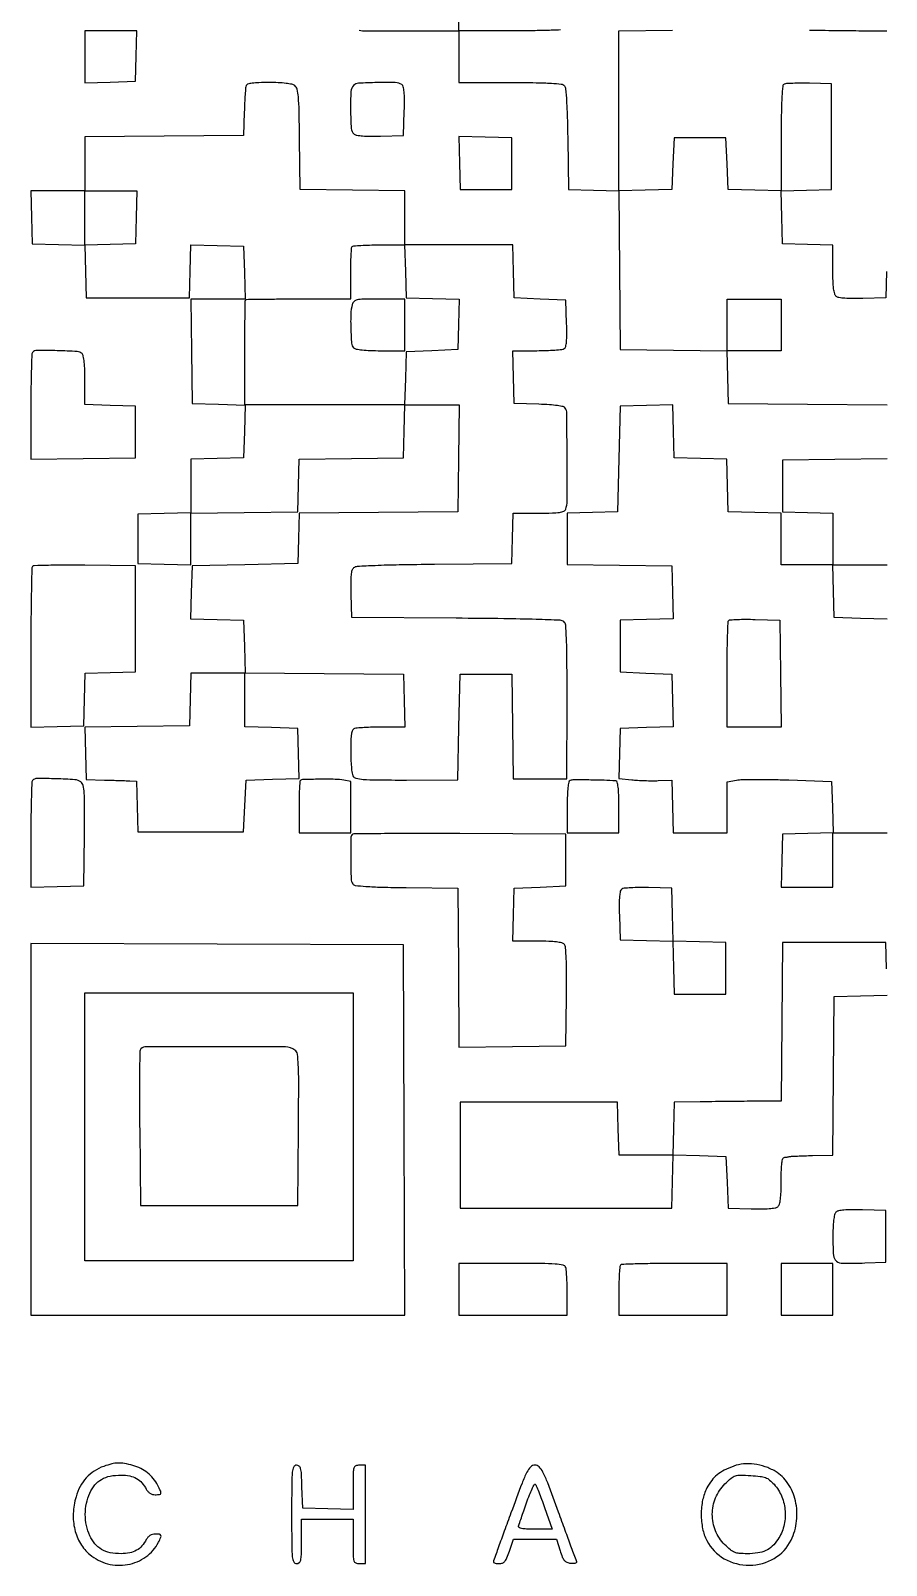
# Model space of a CAD drawing. Extents: x 179 to 1071, y 112 to 1107.
# Drawn here: x 179 to 527, y 112 to 736 of the extents above; entities that cross this region are included whole.
import ezdxf

# ---------------------------------------------------------------- set-up
doc = ezdxf.new("R2010")
doc.units = 0

msp = doc.modelspace()

# ---------------------------------------------------------------- linework, layer by layer
for points in [[(394.220565, 736.363369, -0.001841), (388.303225, 736.178303, -0.004125), (381.357109, 736.043995, -0.002771), (373.418213, 736), (353, 736), (353, 747)], [(312.487675, 736.235272, 0.043209), (315.106921, 735.991125, 0.00446), (321.314362, 736.005651, -0.001385), (325.98984, 736.045348, -0.000779), (331.665781, 736.068975, -0.000778), (337.395316, 736.074985, -0.001273), (342.25, 736.06017), (353, 736), (353, 725.5), (353, 715), (373.877555, 715, -0.002768), (384.411493, 714.94169, -0.012307), (390.595571, 714.720925, -0.014446), (394.585686, 714.364115, -0.192319), (395.856298, 713.67315, -0.152945), (396.362293, 712.439333, -0.005658), (396.740697, 707.358082, -0.008626), (397.045023, 700.71314, -0.003809), (397.228743, 691.92315), (397.5, 671.5), (407.736193, 671.215169), (417.972386, 670.930339), (418.236193, 638.715169), (418.5, 606.5), (440.216365, 606.230591), (461.93273, 605.961183), (462.216365, 595.230591), (462.5, 584.5), (494.75, 584.236147), (527, 583.972294)], [(526.783832, 638.25), (526.5, 627.5), (517.149285, 627.211141, -0.009044), (513.042317, 627.15859, -0.018924), (509.849829, 627.296386, -0.020746), (507.486141, 627.587315, -0.132968), (506.399285, 628.083586, -0.153913), (505.72913, 629.123063, -0.035197), (505.315039, 631.199413, -0.024242), (505.070251, 634.330927, -0.007384), (505, 639.087462), (505, 648.930034), (494.75, 649.215017), (484.5, 649.5), (484.216508, 660.216508), (483.933016, 670.933016), (473.216508, 671.216508), (462.5, 671.5), (462, 682), (461.5, 692.5), (451, 692.5), (440.5, 692.5), (440, 682), (439.5, 671.5), (428.75, 671.216168), (418, 670.932337), (418, 703.446666), (418, 735.960995), (439.75, 736.230498)], [(495.5, 736.322108, 0.000679), (500.454617, 736.248714, 0.000421), (506.275618, 736.17529, 0.000422), (512.024107, 736.112466, 0.00076), (516.736147, 736.072108), (526.972294, 736)], [(527, 562.039775), (505.75, 561.769888), (484.5, 561.5), (484.5, 551), (484.5, 540.5), (494.75, 540.215017), (505, 539.930034), (505, 529.465017), (505, 519), (494.5, 519), (484, 519), (484, 529.466168), (484, 539.932337), (473.25, 540.216168), (462.5, 540.5), (462.216508, 551.216508), (461.933016, 561.933016), (451.216508, 562.216508), (440.5, 562.5), (440.215829, 573.283485), (439.931657, 584.06697), (429.215829, 583.783485), (418.5, 583.5), (418, 562), (417.5, 540.5), (407.25, 540.215017), (397, 539.930034), (397, 529.484905), (397, 519.039775), (418.25, 518.769888), (439.5, 518.5), (439.783485, 507.784171), (440.06697, 497.068343), (429.283485, 496.784171), (418.5, 496.5), (418.5, 486), (418.5, 475.5), (429, 475), (439.5, 474.5), (439.783485, 463.784171), (440.06697, 453.068343), (429.283485, 452.784171), (418.5, 452.5), (418.215858, 442.326222), (417.931717, 432.152444), (423.215858, 431.587388, 0.012123), (425.636427, 431.387759, 0.00695), (428.563408, 431.258474, 0.00694), (431.511065, 431.210241, 0.01147), (434, 431.261166), (439.5, 431.5), (439.783832, 420.75), (440.067663, 410), (451.033832, 410), (462, 410), (462, 420.412102), (462, 430.824204), (465.798137, 431.465895, -0.037003), (468.170676, 431.688129, -0.004123), (473.607056, 431.748907, -0.004998), (480.087521, 431.70314, -0.004032), (487.048137, 431.528242), (504.5, 430.948898), (504.783473, 420.509802), (505.066946, 410.070705), (494.783473, 409.785353), (484.5, 409.5), (484.216168, 398.75), (483.932337, 388), (494.466168, 388), (505, 388), (505, 399), (505, 410), (516, 410), (527, 410)], [(526.783832, 354.75), (526.5, 365.5), (505.5, 365.5), (484.5, 365.5), (484.236147, 333.25), (483.972294, 301), (472.736147, 300.925726, 0.000756), (467.672098, 300.884594, 0.000467), (461.716243, 300.821651, 0.000468), (455.830288, 300.748444, 0.00084), (451, 300.675726), (440.5, 300.5), (440.216168, 289.75), (439.932337, 279), (429, 279), (418.067663, 279), (417.783832, 289.75), (417.5, 300.5), (385.5, 300.5), (353.5, 300.5), (353.5, 279), (353.5, 257.5), (396.5, 257.5), (439.5, 257.5), (439.784686, 268.334198), (440.069372, 279.168395), (450.784686, 278.834198), (461.5, 278.5), (462, 268), (462.5, 257.5), (471.850715, 257.211141, 0.009044), (475.957683, 257.15859, 0.018924), (479.150171, 257.296386, 0.020746), (481.513859, 257.587315, 0.132968), (482.600715, 258.083586, 0.151559), (483.265688, 259.104681, 0.036119), (483.681736, 261.113655, 0.025065), (483.9285, 264.120571, 0.007941), (484, 268.622445, -0.007031), (484.062523, 273.068568, -0.025706), (484.286399, 275.877848, -0.037987), (484.652471, 277.62218, -0.308235), (485.25, 278.11535, 0.009119), (485.801517, 278.176405, 0.006205), (486.426562, 278.265064, 0.006254), (487.02778, 278.365684, 0.012489), (487.5, 278.463035, -0.04467), (488.200358, 278.56102, -0.002025), (490.625618, 278.671865, -0.003374), (493.508206, 278.772433, -0.002409), (496.736147, 278.847686), (504.972294, 279), (505.236147, 311.25), (505.5, 343.5), (516.25, 343.783832), (527, 344.067663)]]:
    msp.add_lwpolyline(points, format="xyb")
for points in [[(201, 725.465017), (201, 714.930034), (211.25, 715.215017), (221.5, 715.5), (221.784983, 725.75), (222.069966, 736), (211.534983, 736), (201, 736)], [(353.215822, 682.284178), (353.5, 671.5), (364, 671.5), (374.5, 671.5), (374.5, 682), (374.5, 692.5), (363.715822, 692.784178), (352.931643, 693.068357)], [(221.783832, 660.25), (221.5, 649.5), (211.25, 649.215017), (201, 648.930034), (201, 659.965017), (201, 671), (211.533832, 671), (222.067663, 671)], [(484, 616.5), (484, 606), (473, 606), (462, 606), (462, 616.5), (462, 627), (473, 627), (484, 627)], [(179, 289.506286), (179, 214), (255.006326, 214), (331.012652, 214), (330.756326, 289.25), (330.5, 364.5), (254.75, 364.756286), (179, 365.012572)], [(310, 290.5), (310, 236), (255.5, 236), (201, 236), (201, 290.5), (201, 345), (255.5, 345), (310, 345)], [(484, 224.5), (484, 214), (494.5, 214), (505, 214), (505, 224.5), (505, 235), (494.5, 235), (484, 235)]]:
    msp.add_lwpolyline(points, close=True)
for points in [[(266.485282, 713.75, 0.066498), (266.295521, 712.877413, 0.003647), (266.08776, 710.076563, 0.005607), (265.901725, 706.730129, 0.004064), (265.766667, 703), (265.5, 693.5), (233.25, 693.236147), (201, 692.972294), (201, 681.986147), (201, 671), (189.966168, 671), (178.932337, 671), (179.216168, 660.25), (179.5, 649.5), (190.216508, 649.216508), (200.933016, 648.933016), (201.216508, 638.216508), (201.5, 627.5), (222.5, 627.5), (243.5, 627.5), (243.784171, 638.283485), (244.068343, 649.06697), (254.784171, 648.783485), (265.5, 648.5), (265.783832, 637.75), (266.067663, 627), (255.013944, 627), (243.960225, 627), (244.230112, 605.75), (244.5, 584.5), (255.283485, 584.215829), (266.06697, 583.931657), (265.783485, 573.215829), (265.5, 562.5), (254.75, 562.216168), (244, 561.932337), (244, 551), (244, 540.067663), (233.25, 539.783832), (222.5, 539.5), (222.5, 529.5), (222.5, 519.5), (233.25, 519.216168), (244, 518.932337), (244, 529.446666), (244, 539.960995), (265.75, 540.230498), (287.5, 540.5), (287.783631, 551.23021), (288.067262, 561.96042), (309.283631, 562.23021), (330.5, 562.5), (330.783832, 573.25), (331.067663, 584), (342.053334, 584), (353.039005, 584), (352.769502, 562.25), (352.5, 540.5), (320.284831, 540.236193), (288.069661, 539.972386), (287.784831, 529.736193), (287.5, 519.5), (266, 519), (244.5, 518.5), (244.216515, 507.784171), (243.93303, 497.068343), (254.716515, 496.784171), (265.5, 496.5), (265.783832, 485.75), (266.067663, 475), (255.067663, 475), (244.067663, 475), (243.783832, 464.25), (243.5, 453.5), (222.216371, 453.230014), (200.932742, 452.960029), (201.216371, 442.312465), (201.5, 431.6649), (209, 431.490145, -0.001128), (212.070482, 431.411668, -0.001181), (215.094411, 431.320402, -0.001132), (217.70589, 431.229492, -0.005239), (219.215017, 431.157695), (221.930034, 431), (222.215017, 420.75), (222.5, 410.5), (244, 410.5), (265.5, 410.5), (266, 421), (266.5, 431.5), (277.284606, 431.784183), (288.069211, 432.068365), (287.784606, 442.284183), (287.5, 452.5), (276.75, 452.783832), (266, 453.067663), (266, 464.047685), (266, 475.027706), (298.25, 474.763853), (330.5, 474.5), (330.783832, 463.75), (331.067663, 453), (321.615619, 453, 0.00593), (317.880092, 452.955696, 0.007809), (314.475463, 452.821697, 0.005887), (311.638889, 452.632128, 0.0721), (310.581787, 452.393011, 0.188329), (309.787918, 451.670019, 0.071886), (309.31469, 450.223948, 0.035943), (309.06419, 447.749366, 0.007258), (309, 443.32727, 0.009887), (309.06651, 439.963907, 0.012432), (309.267074, 436.854244, 0.010616), (309.553271, 434.274829, 0.090159), (309.909187, 433.169685, 0.215412), (311.151509, 432.215309, 0.038645), (314.110031, 431.757667, 0.017506), (319.501099, 431.535379, 0.002005), (331.659187, 431.508733), (352.5, 431.546612), (353, 453.023306), (353.5, 474.5), (364, 474.5), (374.5, 474.5), (374.769888, 453.25), (375.039775, 432), (385.962127, 432), (396.884478, 432), (396.939716, 463.379649, 0.001658), (396.914333, 479.685893, 0.008638), (396.715196, 488.675509, 0.008567), (396.388117, 494.452505, 0.20385), (395.658242, 495.868671, 0.164668), (394.211728, 496.423601, 0.002149), (384.401004, 496.773132, 0.00474), (371.271198, 497.059855, 0.00155), (351.910766, 497.239021), (309.5, 497.5), (309.215609, 507.099013, -0.007155), (309.143326, 511.820184, -0.025437), (309.294088, 514.841219, -0.038985), (309.650341, 516.814012, -0.156633), (310.300628, 517.834536, -0.160012), (311.727067, 518.396665, -0.003838), (318.935768, 518.760167, -0.006423), (328.743378, 519.053125, -0.002149), (343.085018, 519.235522), (374.5, 519.5), (374.784983, 529.75), (375.069966, 540), (385.427994, 540, 0.005378), (390.974376, 540.059653, 0.030449), (393.919218, 540.302828, 0.063222), (395.602756, 540.767938, 0.204941), (396.393011, 541.581787, 0.091395), (396.994457, 544.811315, 0.001635), (396.969186, 562.480041, 0.001141), (396.843095, 580.536674, 0.14012), (396.199653, 582.711195, 0.199883), (395.411, 583.262532, 0.01918), (393.055937, 583.684251, 0.019108), (389.800174, 584.012968, 0.00836), (385.464966, 584.211195), (375.5, 584.5), (375.216168, 595.25), (374.932337, 606), (384.716168, 606.015313, 0.007737), (388.557851, 606.08078, 0.010655), (392.004857, 606.266491, 0.00756), (394.860144, 606.524893, 0.115506), (395.789728, 606.848883, 0.193917), (396.393714, 607.690708, 0.035484), (396.721172, 609.617554, 0.024729), (396.862613, 612.565119, 0.007315), (396.789728, 617.08357), (396.5, 626.5), (386, 627), (375.5, 627.5), (375.216168, 638.25), (374.932337, 649), (352.966168, 649), (331, 649), (331, 659.980112), (331, 670.960225), (309.75, 671.230112), (288.5, 671.5), (288.238794, 692, 0.002266), (288.037911, 703.62891, 0.016803), (287.73126, 709.157664, 0.033619), (287.234505, 712.311512, 0.178783), (286.297665, 713.75, 0.11037), (285.103112, 714.283241, 0.020437), (282.711045, 714.667143, 0.018932), (279.585727, 714.918977, 0.010637), (275.777486, 715, 0.008263), (271.698404, 714.932588, 0.025173), (268.937879, 714.701869, 0.03316), (267.116994, 714.33273, 0.244068)], [(310.2, 713.8, 0.186516), (309.092457, 711.297106, 0.01448), (308.951839, 703.838575, 0.013873), (309.234832, 696.365601, 0.20596), (310.399285, 694.083586, 0.132968), (311.486141, 693.587315, 0.020746), (313.849829, 693.296386, 0.018924), (317.042317, 693.15859, 0.009044), (321.149285, 693.211141), (330.5, 693.5), (330.788231, 703.417355, 0.006827), (330.861823, 708.195195, 0.023663), (330.721018, 711.282937, 0.033714), (330.395734, 713.294865, 0.19692), (329.788231, 714.152042, 0.135963), (327.14717, 714.954873, 0.010702), (319.734599, 714.980317, 0.009077), (312.237199, 714.709362, 0.184843)], [(485.25, 714.35572, 0.275408), (484.598588, 713.476143, 0.010786), (484.270656, 709.301636, 0.011516), (484.057049, 702.983068, 0.002691), (484, 692.381684), (484, 670.930034), (494.25, 671.215017), (504.5, 671.5), (504.5, 693), (504.5, 714.5), (495.5, 714.689053, 0.005646), (491.961486, 714.723415, 0.007732), (488.776563, 714.669121, 0.005296), (486.119548, 714.554529, 0.085748)], [(331.216168, 638.25), (331.5, 627.5), (342.284606, 627.215817), (353.069211, 626.931635), (352.784606, 616.715817), (352.5, 606.5), (342, 606), (331.5, 605.5), (331.216168, 594.75), (330.932337, 584), (298.466168, 584), (266, 584), (265.93983, 594.75, -0.002165), (265.925188, 606.308519, -0.002982), (266.018935, 616.692592, -0.000463), (266.169715, 626.163672, -0.194538), (266.419653, 626.752986, -0.195102), (266.710489, 626.875962, -0.000269), (272.84181, 626.962624, -0.002175), (279.733515, 627.026341, -0.001332), (287.860145, 627.044476), (309, 627.035329), (309, 637.350998, -0.006032), (309.048277, 641.352504, -0.009125), (309.195833, 644.832272, -0.004529), (309.399814, 647.75464, -0.178525), (309.666667, 648.333333, -0.178489), (310.245234, 648.600177, -0.004541), (313.162979, 648.804167, -0.009138), (316.637527, 648.951722, -0.006042), (320.632835, 649), (330.932337, 649)], [(309.630286, 624.75, 0.056494), (309.049061, 620.877272, 0.01714), (309.038202, 614.929885, 0.011416), (309.365761, 609.010623, 0.178688), (310.2, 607.2, 0.150969), (311.200304, 606.671932, 0.019349), (313.630442, 606.311224, 0.018472), (316.928253, 606.074295, 0.008695), (321.2, 606), (331, 606), (331, 616.5), (331, 627), (320.616631, 627, 0.003789), (314.088289, 626.950532, 0.046747), (311.618562, 626.681309, 0.144985), (310.365943, 626.013227, 0.133542)], [(179.666667, 605.333333, 0.189794), (179.396103, 604.711281, 0.001219), (179.195833, 598.589991, 0.004646), (179.048092, 591.547035, 0.00292), (179, 583.313446), (179, 561.960225), (200.25, 562.230112), (221.5, 562.5), (221.5, 573), (221.5, 583.5), (211.25, 583.784983), (201, 584.069966), (201, 593.834983, 0.00874), (200.925625, 598.089346, 0.018513), (200.688556, 601.377065, 0.019392), (200.327709, 603.800997, 0.150838), (199.8, 604.8, 0.184841), (197.848905, 605.670935, 0.006951), (189.708613, 605.999859, 0.006657), (181.535309, 606.107508, 0.198875)], [(179.686388, 518.353055, 0.192916), (179.406462, 517.698734, 0.000584), (179.201626, 508.360438, 0.003206), (179.049454, 497.757662, 0.001985), (179, 485.299502), (179, 452.932337), (189.75, 453.216168), (200.5, 453.5), (200.783481, 464.215387), (201.066961, 474.930773), (211.283481, 475.215387), (221.5, 475.5), (221.5, 497), (221.5, 518.5), (200.936388, 518.769721, 0.003162), (193.00418, 518.823589, 0.005018), (186.21171, 518.758585, 0.001402), (180.323998, 518.626628, 0.192368)], [(483.769502, 474.75), (484.039005, 453), (473.019502, 453), (462, 453), (462, 474.333333, -0.003067), (462.050466, 482.561556, -0.004867), (462.205463, 489.605463, -0.001337), (462.415787, 495.715674, -0.189293), (462.699448, 496.366114, -0.183378), (463.300668, 496.636532, -0.005301), (466.145783, 496.777033, -0.010046), (469.547259, 496.840477, -0.006672), (473.449448, 496.782781), (483.5, 496.5)], [(179.666667, 431.333333, 0.189801), (179.3961, 430.711254, 0.001218), (179.195833, 424.585895, 0.004643), (179.048092, 417.538437, 0.002919), (179, 409.299502), (179, 387.932337), (189.75, 388.216168), (200.5, 388.5), (200.754296, 409, 0.002073), (200.852956, 420.948209, 0.01757), (200.686301, 426.317956, 0.038884), (200.252535, 429.311683, 0.180386), (199.313166, 430.75, 0.143383), (196.907412, 431.62949, 0.008995), (189.280927, 431.993331, 0.007458), (181.535771, 432.107706, 0.198873)], [(288.527465, 431.194132, 0.183225), (288.315235, 430.722654, 0.003003), (288.154943, 427.786193, 0.007363), (288.038139, 424.33193, 0.004769), (288, 420.333333), (288, 410), (298.5, 410), (309, 410), (309, 420.420545), (309, 430.841089), (306.25, 431.384429, 0.042934), (302.724363, 431.771145, 0.008543), (296.37883, 431.81143, 0.003636), (289.68507, 431.690863, 0.19235)], [(398.25, 431.305109, 0.251002), (397.653527, 430.622369, 0.027987), (397.291323, 428.515596, 0.021945), (397.064855, 425.304824, 0.006634), (397, 420.416667), (397, 410), (407.5, 410), (418, 410), (418, 420.5, 0.006056), (417.93905, 425.532059, 0.023286), (417.717785, 428.652656, 0.033386), (417.356909, 430.590712, 0.319693), (416.75, 431.10305, 0.012162), (411.995891, 431.378772, 0.005672), (405.82409, 431.516211, 0.002399), (399.62057, 431.554203, 0.090803)], [(309.65, 409.316667, 0.196935), (309.030106, 407.836068, 0.003915), (309.031947, 399.503736, 0.005056), (309.180387, 391.331938, 0.135231), (309.811407, 389.270909, 0.228384), (310.821704, 388.64341, 0.009456), (315.179757, 388.259718, 0.01097), (321.538324, 387.960859, 0.003025), (331.546095, 387.770909), (352.5, 387.5), (352.763879, 355.230536), (353.027758, 322.961073), (374.763879, 323.230536), (396.5, 323.5), (396.732424, 343.418714, 0.003585), (396.772656, 352.361143, 0.009591), (396.63344, 358.73108, 0.00746), (396.372347, 363.392576, 0.156728), (395.85998, 364.668714, 0.160947), (394.859104, 365.294701, 0.029882), (392.694865, 365.688552, 0.02248), (389.50498, 365.929241, 0.00759), (384.843724, 366), (374.932337, 366), (375.216168, 376.75), (375.5, 387.5), (386, 388), (396.5, 388.5), (396.5, 399), (396.5, 409.5), (353.4, 409.733333, 0.00142), (336.828852, 409.775996, 0.002315), (322.769687, 409.707187, 0.000304), (310.277704, 409.580627, 0.196123)], [(419.211769, 387.1713, 0.194409), (418.60482, 386.304382, 0.033527), (418.279413, 384.284794, 0.023597), (418.138468, 381.191727, 0.006852), (418.211769, 376.417355), (418.5, 366.5), (429.216508, 366.216508), (439.933016, 365.933016), (440.216508, 355.216508), (440.5, 344.5), (451, 344.5), (461.5, 344.5), (461.5, 355), (461.5, 365.5), (450.783492, 365.783492), (440.066984, 366.066984), (439.783492, 376.783492), (439.5, 387.5), (430, 387.753945, 0.008497), (426.267186, 387.790269, 0.011674), (422.912207, 387.687545, 0.00849), (420.137493, 387.490389, 0.12262)], [(223.453816, 321.740243, 0.089548), (223.261817, 320.729866, 0.000598), (223.19019, 311.747155, 0.00234), (223.168607, 301.460077, 0.00149), (223.235201, 289.490243), (223.5, 258.5), (255.5, 258.5), (287.5, 258.5), (287.765726, 289.5, 0.001225), (287.879013, 308.006621, 0.012082), (287.71941, 315.793845, 0.024457), (287.315418, 320.099227, 0.201729), (286.324597, 321.75, 0.157681), (282.495237, 323.016106, 0.001671), (254.221233, 323.106234, 0.001077), (225.335041, 323.03952, 0.309316)], [(506.233397, 255.833397, 0.14606), (505.688238, 254.824314, 0.022125), (505.316448, 252.535271, 0.019971), (505.075373, 249.40392, 0.009225), (505, 245.319052, 0.016882), (505.237933, 238.27423, 0.213688), (506.454216, 235.986037, 0.166071), (509.128427, 235.063929, 0.009402), (518, 235.204946), (526.5, 235.5), (526.5, 246), (526.5, 256.5), (516.983397, 256.783397, 0.008138), (512.607967, 256.842445, 0.021344), (509.471245, 256.699745, 0.026578), (507.271169, 256.386818, 0.148826)], [(353, 224.5), (353, 214), (375, 214), (397, 214), (397, 222.918213, 0.006277), (396.955669, 226.449196, 0.008159), (396.821697, 229.68135, 0.006338), (396.631778, 232.373807, 0.070946), (396.393011, 233.418213, 0.258697), (395.337463, 234.303854, 0.030015), (392.164693, 234.724422, 0.015901), (386.514173, 234.950434, 0.002045), (374.393011, 235), (353, 235)], [(418.666667, 234.333333, 0.177413), (418.400114, 233.758552, 0.004912), (418.195833, 230.973958, 0.009526), (418.048294, 227.649913, 0.006327), (418, 223.833333), (418, 214), (440, 214), (462, 214), (462, 224.5), (462, 235), (440.666667, 235, 0.002923), (432.440703, 234.951908, 0.00465), (425.404167, 234.804167, 0.001222), (419.28868, 234.603893, 0.189785)], [(208.637261, 152.535187, 0.057676), (204.72916, 150.610258, 0.064923), (201.53463, 147.905553, 0.063266), (199.078649, 144.408098, 0.050779), (197.352637, 140.141084, 0.059627), (196.229766, 133.347274, 0.070354), (196.852516, 126.866052, 0.075212), (199.171795, 121.165672, 0.083881), (203.009552, 116.645416, 0.111378), (210.198479, 112.924093, 0.109105), (218.345612, 112.61049, 0.111121), (225.751711, 115.743571, 0.119225), (230.877814, 121.684259, 0.015274), (231.828826, 123.683291, 0.202254), (231.840321, 124.48271, 0.275919), (231.282699, 124.904518, 0.027299), (229.535184, 125, 0.068064), (228.426246, 124.84834, 0.071281), (227.417521, 124.404921, 0.070605), (226.566214, 123.69157, 0.064862), (225.918144, 122.75, -0.063178), (224.161122, 120.178837, -0.08375), (221.957644, 118.404139, -0.078426), (219.177625, 117.375503, -0.048344), (215.70034, 117.022236, -0.04941), (211.258689, 117.441467, -0.081821), (207.73818, 118.751051, -0.088635), (205.014143, 121.027897, -0.068002), (202.943379, 124.316317, -0.055911), (201.586008, 128.489293, -0.050737), (201.127104, 133, -0.050737), (201.586008, 137.510707, -0.055911), (202.943379, 141.683683, -0.068002), (205.014143, 144.972103, -0.088635), (207.73818, 147.248949, -0.081821), (211.258689, 148.558533, -0.04941), (215.70034, 148.977764, -0.048344), (219.177625, 148.624497, -0.078426), (221.957644, 147.595861, -0.08375), (224.161122, 145.821163, -0.063178), (225.918144, 143.25, 0.064862), (226.566214, 142.30843, 0.070605), (227.417521, 141.595079, 0.071281), (228.426246, 141.15166, 0.068064), (229.535184, 141, 0.02894), (231.315192, 141.103113, 0.304701), (231.841875, 141.553305, 0.179108), (231.7705, 142.417087, 0.010714), (230.595014, 144.79966, 0.05054), (228.759472, 147.596725, 0.053283), (226.428978, 149.914159, 0.053088), (223.653157, 151.693551, 0.049506), (220.5, 152.898572, 0.021741), (217.044767, 153.680771, 0.052492), (214.435385, 153.874913, 0.053939), (211.885418, 153.519736, 0.024073)], [(285, 133, 0.001547), (285.039623, 120.192962, 0.023375), (285.275, 115.75, 0.089188), (285.8551, 113.714064, 0.286287), (287, 113, 0.17273), (288.084603, 113.386209, 0.168559), (288.694444, 114.375, 0.050222), (288.950933, 116.532834, 0.004487), (289, 122), (289, 131), (299.5, 131), (310, 131), (310, 122, 0.003707), (310.044005, 116.064536, 0.064117), (310.319444, 114.15, 0.224677), (311.049189, 113.306062, 0.104331), (312.5, 113), (315, 113), (315, 133), (315, 153), (312.5, 153, 0.104705), (311.049136, 152.692806, 0.224551), (310.319176, 151.846502, 0.063889), (310.043924, 149.925856, 0.003684), (310, 143.965017), (310, 134.930034), (299.75, 135.215017), (289.5, 135.5), (289.211067, 144.25, 0.005091), (288.987129, 149.431657, 0.04962), (288.654154, 151.597702, 0.154511), (288.022548, 152.608971, 0.178333), (286.961067, 153, 0.292447), (285.840289, 152.283157, 0.083947), (285.274513, 150.200368, 0.022857), (285.040206, 145.701619, 0.001583)], [(374.149838, 133.631169, 0.00099), (371.408954, 126.160631, 0.001582), (369.100265, 119.766526, 0.000291), (367.083593, 114.114994, 0.085752), (367, 113.631169, 0.290254), (367.154702, 113.387125, 0.046449), (367.710767, 113.185406, 0.039179), (368.492386, 113.045718, 0.024638), (369.419633, 113, 0.091807), (370.737236, 113.243987, 0.13077), (371.696867, 113.938197, 0.075427), (372.518741, 115.328464, 0.015662), (373.5, 118), (375.160733, 123), (383.904799, 123), (392.648865, 123), (394.11819, 118.25, 0.018065), (395.020852, 115.666385, 0.082363), (395.831847, 114.302953, 0.123726), (396.864268, 113.56021, 0.06555), (398.402738, 113.173062, 0.030064), (399.457453, 113.11446, 0.059991), (400.285537, 113.218046, 0.106456), (400.768047, 113.454942, 0.327891), (400.858979, 113.785304, -0.003397), (400.588144, 114.508573, -0.000029), (398.5492, 120.069309, -0.000103), (396.208927, 126.457066, -0.000066), (393.5, 133.85881, 0.002151), (389.07968, 145.782408, 0.026416), (387.135665, 150.229208, 0.083113), (385.630891, 152.289586, 0.195649), (383.899838, 152.996568, 0.197119), (382.162944, 152.286812, 0.081982), (380.64243, 150.201485, 0.026085), (378.663987, 145.702087, 0.002121)], [(464.759081, 152.629829, 0.027589), (460.822742, 150.916963, 0.054097), (457.955915, 149.064489, 0.059689), (455.735113, 146.773254, 0.041694), (453.799851, 143.735375, 0.071626), (452.072243, 138.864912, 0.049089), (451.487217, 133.019951, 0.049144), (452.052611, 127.182215, 0.072455), (453.764349, 122.334215, 0.143765), (460.876143, 114.994802, 0.131304), (471.090942, 112.337966, 0.132545), (481.196442, 115.137034, 0.147606), (488.030158, 122.562297, 0.08587), (490.264672, 130.347102, 0.084012), (489.780022, 138.492574, 0.089131), (486.724827, 145.622133, 0.115018), (481.572984, 150.510096, 0.050461), (477.438127, 152.402701, 0.050796), (473.017142, 153.423464, 0.05301), (468.671264, 153.508162, 0.067309)], [(387.844828, 135.75), (390.962173, 127), (383.874098, 127, -0.008526), (380.456668, 127.058279, -0.03798), (378.46373, 127.278446, -0.088351), (377.439698, 127.666462, -0.357484), (377.229526, 128.25, 0.001996), (377.522927, 129.087539, 0.000125), (378.378033, 131.562116, 0.000185), (379.395061, 134.511193, 0.000137), (380.516546, 137.769968, -0.009643), (381.656252, 140.887763, -0.017467), (382.72562, 143.384455, -0.013648), (383.653114, 145.22446, -0.521014), (384.043774, 145.269968, -0.083665), (384.422743, 144.664412, -0.003092), (385.442364, 142.155866, -0.005547), (386.600804, 139.158343, -0.003861)], [(481.082788, 145.233374, -0.086216), (484.21685, 140.203282, -0.079192), (485.590749, 134.259075, -0.079266), (485.048254, 128.187307, -0.086636), (482.636022, 122.787859, -0.05473), (480.315799, 120.046259, -0.081819), (477.723411, 118.288545, -0.072773), (474.477987, 117.329738, -0.03482), (470.132353, 117.014742, -0.020669), (466.957228, 117.13732, -0.077416), (465.021729, 117.599583, -0.078047), (463.326621, 118.626645, -0.021222), (461.012037, 120.752669, -0.100166), (457.286846, 126.368029, -0.098013), (456.000193, 133.034269, -0.09756), (457.348857, 139.713502, -0.098228), (461.128602, 145.363896, -0.018406), (463.697652, 147.750455, -0.098985), (465.350887, 148.6849, -0.084096), (467.35437, 148.986326, -0.011281), (471.630795, 148.810774, -0.013206), (475.474667, 148.463888, -0.061429), (477.634303, 147.937414, -0.08336), (479.273161, 146.981236, -0.03679)]]:
    msp.add_lwpolyline(points, format="xyb", close=True)
msp.add_lwpolyline([(527, 496.932337), (516.25, 497.216168), (505.5, 497.5), (505.216168, 508.25), (504.932337, 519), (515.966168, 519), (527, 519)])

doc.saveas('drawing.dxf')
